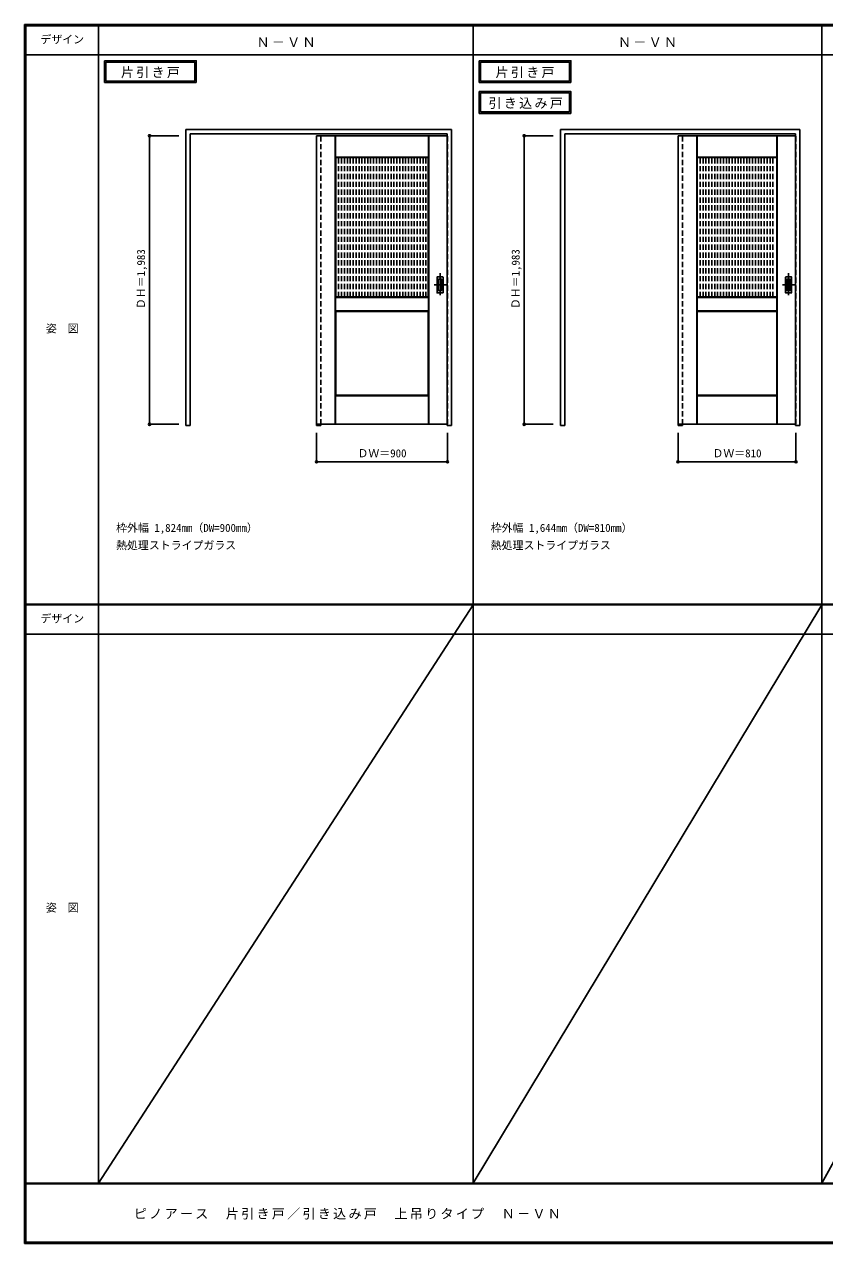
# Model space of a CAD drawing. Units: millimetres, scale not verified. Extents: x -6000 to 5700, y -4307 to 4175.
# Drawn here: x -6000 to -502, y -4205 to 4175 of the extents above; entities that cross this region are included whole.
import ezdxf
from ezdxf.enums import TextEntityAlignment as Align

# ---------------------------------------------------------------- set-up
doc = ezdxf.new("R2010")
doc.units = ezdxf.units.MM
doc.header["$LTSCALE"] = 30
doc.header["$PDMODE"] = 32
doc.header["$PDSIZE"] = 15
doc.linetypes.add('CHAIN1', pattern=[8, 5, -1, 1, -1])
doc.linetypes.add('DASHED1', pattern=[1.8, 1.2, -0.6])
for name, color, linetype in [('0-1_通り芯', 4, 'CHAIN1'), ('0-2_扉', 4, 'DASHED1'), ('0-3_仕上げ', 7, 'Continuous'), ('0-4_枠', 3, 'Continuous'), ('0-6_引手', 3, 'Continuous'), ('0-A_文字', 7, 'Continuous'), ('0-B_寸法', 7, 'Continuous'), ('0-C_ハッチ', 4, 'DASHED1'), ('F-1_枠', 6, 'Continuous'), ('F-A_文字', 7, 'Continuous')]:
    doc.layers.add(name, color=color, linetype=linetype)
doc.styles.add('ＭＳ ゴシック', font='')
doc.styles.get('ＭＳ ゴシック').set_extended_font_data('MS Gothic')

msp = doc.modelspace()

# ---------------------------------------------------------------- linework, layer by layer
at = {"layer": '0-1_通り芯'}
for p, q in [((-3144, 2465), (-3144, 2303)), ((-750, 2465), (-750, 2303)), ((-3103, 2384), (-3185, 2384)), ((-709, 2384), (-791, 2384))]:
    msp.add_line(p, q, dxfattribs=at)
at = {"layer": '0-2_扉'}
for p, q in [((-3993, 3409.5), (-3993, 3405.5)), ((-3096, 3409.5), (-3093, 3409.5)), ((-3093, 1426.5), (-3093, 3409.5)), ((-1509, 3409.5), (-1509, 3405.5)), ((-702, 3409.5), (-699, 3409.5)), ((-3096, 1426.5), (-3093, 1426.5))]:
    msp.add_line(p, q, dxfattribs=at)
at = {"layer": '0-2_扉', "color": 3, "linetype": 'Continuous'}
for p, q in [((-3096, 3409.5), (-3993, 3409.5)), ((-3993, 3409.5), (-3993, 1426.5)), ((-1509, 3409.5), (-1509, 1426.5)), ((-702, 3409.5), (-1509, 3409.5)), ((-3096, 1426.5), (-3993, 1426.5)), ((-702, 1426.5), (-1509, 1426.5))]:
    msp.add_line(p, q, dxfattribs=at)
at = {"layer": '0-2_扉'}
msp.add_lwpolyline([(-702, 1426.5), (-699, 1426.5), (-699, 3409.5)], dxfattribs=at)
at = {"layer": '0-3_仕上げ'}
for p, q in [((-3865, 1426.5), (-3865, 3409.5)), ((-3863.5, 3262), (-3863.5, 3409.5)), ((-3862, 3263.5), (-3862, 3409.5)), ((-3224, 3263.5), (-3224, 3409.5)), ((-3222.5, 3262), (-3222.5, 3409.5)), ((-3221, 1426.5), (-3221, 3409.5)), ((-1381, 1426.5), (-1381, 3409.5)), ((-1379.5, 3262), (-1379.5, 3409.5)), ((-1378, 3263.5), (-1378, 3409.5)), ((-830, 3263.5), (-830, 3409.5)), ((-828.5, 3262), (-828.5, 3409.5)), ((-827, 1426.5), (-827, 3409.5)), ((-3862, 3263.5), (-3863.5, 3262)), ((-3861, 3259.5), (-3863.5, 3262)), ((-3224, 3263.5), (-3862, 3263.5)), ((-3222.5, 3262), (-3225, 3259.5)), ((-3224, 3263.5), (-3222.5, 3262)), ((-1378, 3263.5), (-1379.5, 3262)), ((-1377, 3259.5), (-1379.5, 3262)), ((-830, 3263.5), (-1378, 3263.5)), ((-3863.5, 2204), (-3863.5, 2299)), ((-3224, 2297.5), (-3862, 2297.5)), ((-3862, 2205.5), (-3862, 2297.5)), ((-3225, 2301.5), (-3222.5, 2299)), ((-3224, 2297.5), (-3222.5, 2299)), ((-1379.5, 2204), (-1379.5, 2299)), ((-1378, 2205.5), (-1378, 2297.5)), ((-830, 2297.5), (-1378, 2297.5)), ((-831, 2301.5), (-828.5, 2299)), ((-830, 2297.5), (-828.5, 2299)), ((-830, 2205.5), (-830, 2297.5)), ((-828.5, 2204), (-828.5, 2299)), ((-3862, 2205.5), (-3863.5, 2204)), ((-3861, 2201.5), (-3863.5, 2204)), ((-3222.5, 2204), (-3225, 2201.5)), ((-1378, 2205.5), (-1379.5, 2204)), ((-1377, 2201.5), (-1379.5, 2204)), ((-1378, 2205.5), (-830, 2205.5)), ((-3863.5, 1426.5), (-3863.5, 1624)), ((-3862, 1426.5), (-3862, 1622.5)), ((-3224, 1622.5), (-3862, 1622.5)), ((-3225, 1626.5), (-3222.5, 1624)), ((-3224, 1622.5), (-3222.5, 1624)), ((-3224, 1426.5), (-3224, 1622.5)), ((-3222.5, 1426.5), (-3222.5, 1624)), ((-1379.5, 1426.5), (-1379.5, 1624)), ((-1378, 1426.5), (-1378, 1622.5)), ((-830, 1622.5), (-1378, 1622.5)), ((-831, 1626.5), (-828.5, 1624)), ((-830, 1622.5), (-828.5, 1624)), ((-830, 1426.5), (-830, 1622.5)), ((-828.5, 1426.5), (-828.5, 1624))]:
    msp.add_line(p, q, dxfattribs=at)
at = {"layer": '0-3_仕上げ', "color": 3}
for p, q in [((-3225, 3259.5), (-3861, 3259.5)), ((-3861, 2301.5), (-3861, 3259.5)), ((-3225, 2301.5), (-3225, 3259.5)), ((-1377, 2301.5), (-1377, 3259.5)), ((-831, 3259.5), (-1377, 3259.5)), ((-831, 2301.5), (-831, 3259.5)), ((-3225, 2301.5), (-3861, 2301.5)), ((-831, 2301.5), (-1377, 2301.5)), ((-3861, 2201.5), (-3225, 2201.5)), ((-3861, 1626.5), (-3861, 2201.5)), ((-3225, 1626.5), (-3225, 2201.5)), ((-1377, 2201.5), (-1377, 1626.5)), ((-3225, 1626.5), (-3861, 1626.5)), ((-831, 1626.5), (-1377, 1626.5))]:
    msp.add_line(p, q, dxfattribs=at)
at = {"layer": '0-3_仕上げ'}
for points in [[(-830, 3263.5), (-828.5, 3262), (-831, 3259.5)], [(-3862, 2297.5), (-3863.5, 2299), (-3861, 2301.5)], [(-3862, 2205.5), (-3224, 2205.5), (-3224, 2297.5)], [(-3224, 2205.5), (-3222.5, 2204), (-3222.5, 2299)], [(-1378, 2297.5), (-1379.5, 2299), (-1377, 2301.5)], [(-830, 2205.5), (-828.5, 2204), (-831, 2201.5)], [(-3862, 1622.5), (-3863.5, 1624), (-3861, 1626.5)], [(-1378, 1622.5), (-1379.5, 1624), (-1377, 1626.5)]]:
    msp.add_lwpolyline(points, dxfattribs=at)
at = {"layer": '0-3_仕上げ', "color": 3}
msp.add_lwpolyline([(-1377, 2201.5), (-831, 2201.5), (-831, 1626.5)], dxfattribs=at)
at = {"layer": '0-4_枠'}
for p, q in [((-4890, 1418), (-4890, 3453)), ((-4890, 3453), (-3066, 3453)), ((-3066, 1418), (-3066, 3453)), ((-2316, 1418), (-2316, 3453)), ((-2316, 3453), (-672, 3453)), ((-672, 1418), (-672, 3453)), ((-4860, 3423), (-3096, 3423)), ((-4860, 1418), (-4860, 3423)), ((-3096, 1418), (-3096, 3423)), ((-2286, 3423), (-702, 3423)), ((-2286, 1418), (-2286, 3423)), ((-702, 1418), (-702, 3423)), ((-3993, 1426.5), (-3993, 1418)), ((-3963, 1426.5), (-3963, 1418)), ((-1509, 1426.5), (-1509, 1418)), ((-1479, 1426.5), (-1479, 1418)), ((-4890, 1418), (-4860, 1418)), ((-3993, 1418), (-3963, 1418)), ((-3096, 1418), (-3066, 1418)), ((-2316, 1418), (-2286, 1418)), ((-1509, 1418), (-1479, 1418)), ((-702, 1418), (-672, 1418))]:
    msp.add_line(p, q, dxfattribs=at)
at = {"layer": '0-4_枠', "color": 4, "linetype": 'DASHED1'}
for p, q in [((-3993, 1426.5), (-3993, 3423)), ((-3963, 1426.5), (-3963, 3423)), ((-1509, 1426.5), (-1509, 3423)), ((-1479, 1426.5), (-1479, 3423))]:
    msp.add_line(p, q, dxfattribs=at)
at = {"layer": '0-6_引手'}
for p, q in [((-3165, 2437.5), (-3165, 2330.5)), ((-3163.5, 2439), (-3124.5, 2439)), ((-3123, 2330.5), (-3123, 2437.5)), ((-771, 2437.5), (-771, 2330.5)), ((-769.5, 2439), (-730.5, 2439)), ((-729, 2330.5), (-729, 2437.5)), ((-3163.5, 2329), (-3124.5, 2329)), ((-769.5, 2329), (-730.5, 2329))]:
    msp.add_line(p, q, dxfattribs=at)
at = {"layer": '0-6_引手', "color": 7}
for p, q in [((-3156.5, 2421.5), (-3156.5, 2346.5)), ((-3155, 2423), (-3133, 2423)), ((-3131.5, 2346.5), (-3131.5, 2421.5)), ((-762.5, 2421.5), (-762.5, 2346.5)), ((-761, 2423), (-739, 2423)), ((-737.5, 2346.5), (-737.5, 2421.5)), ((-3155, 2345), (-3133, 2345)), ((-761, 2345), (-739, 2345))]:
    msp.add_line(p, q, dxfattribs=at)
at = {"layer": '0-6_引手'}
for centre, start, end in [((-3163.5, 2437.5), 90, 180), ((-3124.5, 2437.5), 0, 90), ((-769.5, 2437.5), 90, 180), ((-730.5, 2437.5), 0, 90), ((-3163.5, 2330.5), 180, 270), ((-3124.5, 2330.5), 270, 0), ((-769.5, 2330.5), 180, 270), ((-730.5, 2330.5), 270, 0)]:
    msp.add_arc(centre, 1.5, start, end, dxfattribs=at)
at = {"layer": '0-6_引手', "color": 7}
for centre, start, end in [((-3155, 2421.5), 90, 180), ((-3155, 2346.5), 180, 270), ((-3133, 2421.5), 0, 90), ((-3133, 2346.5), 270, 0), ((-761, 2421.5), 90, 180), ((-761, 2346.5), 180, 270), ((-739, 2421.5), 0, 90), ((-739, 2346.5), 270, 0)]:
    msp.add_arc(centre, 1.5, start, end, dxfattribs=at)
at = {"layer": '0-A_文字'}
for p, q in [((-5450, 3925), (-5450, 3775)), ((-5440, 3915), (-5440, 3785)), ((-5440, 3915), (-4828.97, 3915)), ((-4828.97, 3915), (-4828.97, 3785)), ((-2876, 3925), (-2876, 3775)), ((-2866, 3915), (-2866, 3785)), ((-2866, 3915), (-2254.97, 3915)), ((-2254.97, 3915), (-2254.97, 3785)), ((-5450, 3775), (-4818.97, 3775)), ((-5440, 3785), (-4828.97, 3785)), ((-2876, 3775), (-2244.97, 3775)), ((-2866, 3785), (-2254.97, 3785)), ((-2876, 3713.53), (-2876, 3563.53)), ((-2866, 3703.53), (-2866, 3573.53)), ((-2866, 3703.53), (-2254.97, 3703.53)), ((-2254.97, 3703.53), (-2254.97, 3573.53)), ((-2876, 3563.53), (-2244.97, 3563.53)), ((-2866, 3573.53), (-2254.97, 3573.53))]:
    msp.add_line(p, q, dxfattribs=at)
for points in [[(-5450, 3925), (-4818.97, 3925), (-4818.97, 3775)], [(-2876, 3925), (-2244.97, 3925), (-2244.97, 3775)], [(-2876, 3713.53), (-2244.97, 3713.53), (-2244.97, 3563.53)]]:
    msp.add_lwpolyline(points, dxfattribs=at)
at = {"layer": '0-B_寸法', "color": 4}
for p, q in [((-5140, 3409.5), (-5140, 1426.5)), ((-5140, 3409.5), (-4940, 3409.5)), ((-2566, 3409.5), (-2566, 1426.5)), ((-2566, 3409.5), (-2366, 3409.5)), ((-5140, 1426.5), (-4940, 1426.5)), ((-2566, 1426.5), (-2366, 1426.5)), ((-3993, 1168), (-3993, 1368)), ((-3093, 1168), (-3093, 1368)), ((-1509, 1168), (-1509, 1368)), ((-699, 1168), (-699, 1368)), ((-3093, 1168), (-3993, 1168)), ((-699, 1168), (-1509, 1168))]:
    msp.add_line(p, q, dxfattribs=at)
at = {"layer": '0-B_寸法'}
for p in [(-5140, 3409.5), (-2566, 3409.5), (-5140, 1426.5), (-2566, 1426.5), (-3993, 1168), (-3093, 1168), (-1509, 1168), (-699, 1168)]:
    msp.add_point(p, dxfattribs=at)
at = {"layer": '0-C_ハッチ'}
for p, q in [((-3841, 2301.5), (-3841, 3259.5)), ((-3821, 2301.5), (-3821, 3259.5)), ((-3801, 2301.5), (-3801, 3259.5)), ((-3781, 2301.5), (-3781, 3259.5)), ((-3761, 2301.5), (-3761, 3259.5)), ((-3741, 2301.5), (-3741, 3259.5)), ((-3721, 2301.5), (-3721, 3259.5)), ((-3701, 2301.5), (-3701, 3259.5)), ((-3681, 2301.5), (-3681, 3259.5)), ((-3661, 2301.5), (-3661, 3259.5)), ((-3641, 2301.5), (-3641, 3259.5)), ((-3621, 2301.5), (-3621, 3259.5)), ((-3601, 2301.5), (-3601, 3259.5)), ((-3581, 2301.5), (-3581, 3259.5)), ((-3561, 2301.5), (-3561, 3259.5)), ((-3541, 2301.5), (-3541, 3259.5)), ((-3521, 2301.5), (-3521, 3259.5)), ((-3501, 2301.5), (-3501, 3259.5)), ((-3481, 2301.5), (-3481, 3259.5)), ((-3461, 2301.5), (-3461, 3259.5)), ((-3441, 2301.5), (-3441, 3259.5)), ((-3421, 2301.5), (-3421, 3259.5)), ((-3401, 2301.5), (-3401, 3259.5)), ((-3381, 2301.5), (-3381, 3259.5)), ((-3361, 2301.5), (-3361, 3259.5)), ((-3341, 2301.5), (-3341, 3259.5)), ((-3321, 2301.5), (-3321, 3259.5)), ((-3301, 2301.5), (-3301, 3259.5)), ((-3281, 2301.5), (-3281, 3259.5)), ((-3261, 2301.5), (-3261, 3259.5)), ((-3241, 2301.5), (-3241, 3259.5)), ((-1357, 2301.5), (-1357, 3259.5)), ((-1337, 2301.5), (-1337, 3259.5)), ((-1317, 2301.5), (-1317, 3259.5)), ((-1297, 2301.5), (-1297, 3259.5)), ((-1277, 2301.5), (-1277, 3259.5)), ((-1257, 2301.5), (-1257, 3259.5)), ((-1237, 2301.5), (-1237, 3259.5)), ((-1217, 2301.5), (-1217, 3259.5)), ((-1197, 2301.5), (-1197, 3259.5)), ((-1177, 2301.5), (-1177, 3259.5)), ((-1157, 2301.5), (-1157, 3259.5)), ((-1137, 2301.5), (-1137, 3259.5)), ((-1117, 2301.5), (-1117, 3259.5)), ((-1097, 2301.5), (-1097, 3259.5)), ((-1077, 2301.5), (-1077, 3259.5)), ((-1057, 2301.5), (-1057, 3259.5)), ((-1037, 2301.5), (-1037, 3259.5)), ((-1017, 2301.5), (-1017, 3259.5)), ((-997, 2301.5), (-997, 3259.5)), ((-977, 2301.5), (-977, 3259.5)), ((-957, 2301.5), (-957, 3259.5)), ((-937, 2301.5), (-937, 3259.5)), ((-917, 2301.5), (-917, 3259.5)), ((-897, 2301.5), (-897, 3259.5)), ((-877, 2301.5), (-877, 3259.5)), ((-857, 2301.5), (-857, 3259.5))]:
    msp.add_line(p, q, dxfattribs=at)
at = {"layer": 'F-1_枠'}
for p, q in [((-6000, 4175), (5700, 4175)), ((-6000, 4175), (-6000, -4205)), ((-6000, 4170), (5700, 4170)), ((-6000, 4165), (5700, 4165)), ((-5995, 4175), (-5995, -4205)), ((-5990, 4175), (-5990, -4205)), ((-5490, 4175), (-5490, -3790)), ((-2916, -3790), (-2916, 4175)), ((-522, -3790), (-522, 4175)), ((-6000, 3965), (5700, 3965)), ((-6000, 190.5), (5700, 190.5)), ((-6000, 187.5), (5700, 187.5)), ((-6000, 184.5), (5700, 184.5)), ((-6000, -15.5), (5700, -15.5)), ((5700, -3790), (-6000, -3790)), ((5700, -3795), (-6000, -3795)), ((5700, -4195), (-6000, -4195)), ((5700, -4200), (-6000, -4200)), ((5700, -4205), (-6000, -4205))]:
    msp.add_line(p, q, dxfattribs=at)
at = {"layer": 'F-A_文字'}
for p, q in [((-2916, 184.5), (-5490, -3790)), ((-522, 184.5), (-2916, -3790)), ((1678, 184.5), (-522, -3790))]:
    msp.add_line(p, q, dxfattribs=at)

# ---------------------------------------------------------------- texts
at = {"layer": '0-A_文字', "style": 'ＭＳ ゴシック'}
for s, p in [('枠外幅 1,824mm（DW=900mm）', (-5370, 670.5)), ('枠外幅 1,644mm（DW=810mm）', (-2796, 670.5)), ('熱処理ストライプガラス', (-5370, 550.5)), ('熱処理ストライプガラス', (-2796, 550.5))]:
    msp.add_text(s, height=54.99, dxfattribs=at).set_placement(p, align=Align.BOTTOM_LEFT)
at = {"layer": '0-A_文字', "char_height": 65.98, "attachment_point": 7, "style": 'ＭＳ ゴシック'}
for s, insert in [('\\T1.17;Ｎ－ＶＮ', (-4405.5, 4020)), ('\\T1.17;Ｎ－ＶＮ', (-1921.5, 4020)), ('\\T1.17;片引き戸', (-5336.98, 3805)), ('\\T1.17;片引き戸', (-2762.98, 3805)), ('\\T1.17;引き込み戸', (-2811.34, 3593.53))]:
    msp.add_mtext(s, dxfattribs=dict(at, insert=insert))
at = {"layer": '0-B_寸法', "style": 'ＭＳ ゴシック'}
for p in [(-5155, 2217.75), (-2581, 2217.75)]:
    msp.add_text('ＤＨ＝1,983', height=54.99, rotation=90, dxfattribs=at).set_placement(p, align=Align.BOTTOM_LEFT)
for s, p in [('ＤＷ＝900', (-3711.75, 1183)), ('ＤＷ＝810', (-1272.75, 1183))]:
    msp.add_text(s, height=54.99, dxfattribs=at).set_placement(p, align=Align.BOTTOM_LEFT)
at = {"layer": 'F-A_文字', "style": 'ＭＳ ゴシック'}
for s, p in [('デザイン', (-5890, 4027.5)), ('姿\u3000図', (-5852.5, 2040.25)), ('デザイン', (-5890, 47)), ('姿\u3000図', (-5852.5, -1940.25))]:
    msp.add_text(s, height=54.99, dxfattribs=at).set_placement(p, align=Align.BOTTOM_LEFT)
at = {"layer": 'F-A_文字', "insert": (-5247.55, -4040), "char_height": 65.98, "attachment_point": 7, "style": 'ＭＳ ゴシック'}
msp.add_mtext('\\T1.17;ピノアース\u3000片引き戸／引き込み戸\u3000上吊りタイプ\u3000Ｎ－ＶＮ', dxfattribs=at)

doc.saveas('drawing.dxf')
